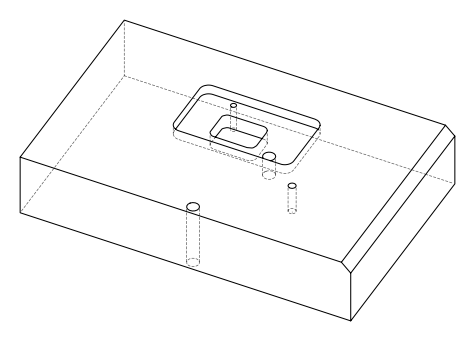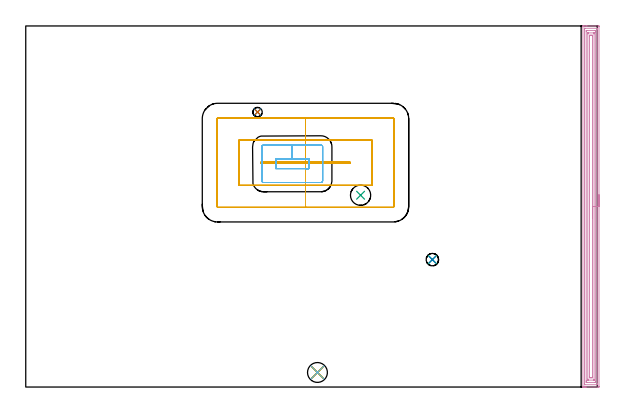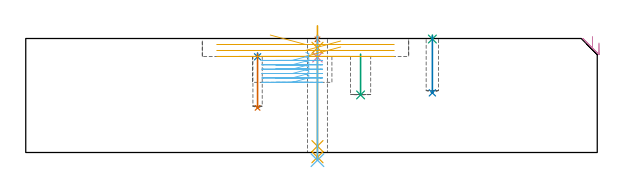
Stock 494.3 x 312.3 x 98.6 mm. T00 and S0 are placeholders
(PLAN: 12 operations, 9 tool changes, 24.4 min)
(1 SPOT_DRILL | STEP1HOLE | NXT0321_9005460120000 | 0.03 min | 5 mm3)
(2 SPOT_DRILL_1 | STEP1POCKET | NXT0321_9005460120000 | 0.03 min | 1630 mm3)
(3 SPOT_DRILL_2 | STEP1POCKET_1 | NXT0321_9005460120000 | 0.03 min | 1 mm3)
(4 DRILL_BLIND_HOLE_INTO_CENTER | STEP1HOLE | NXT0301_079 | 0.07 min | 1352 mm3)
(5 GUN_DRILL_THROUGH_HOLE | STEP1HOLE | UGT0307_008 | 0.57 min | 7960 mm3)
(6 DRILL_TO_ENLARGE_THROUGH_HOLE | STEP1HOLE | UGT0301_243 | 0.43 min | 13535 mm3)
(7 DRILL_BLIND_HOLE_INTO_CENTER_1 | STEP1POCKET | NXT0301_052 | 0.19 min | 2246 mm3)
(8 DRILL_BLIND_HOLE_INTO_CENTER_2 | STEP1POCKET_1 | NXT0301_079 | 0.2 min | 4162 mm3)
(9 INDEXABLE_INSERT_DRILL_BLIND_HOLE_FROM_SOLID | STEP1POCKET_2 | NXT0302_006 | 0.15 min | 11661 mm3)
(10 AREA_MILL | FG_CHAMFER_SURFACE | UGT0205_001 | 12.8 min | 30166 mm3)
(11 MILL_RECTANGULAR_POCKET | POCKET_RECTANGULAR_STRAIGHT | UGT0201_109 | Follow Part, ap 6.35, ae 75% | 6.17 min | 276177 mm3)
(12 MILL_RECTANGULAR_POCKET_1 | POCKET_RECTANGULAR_STRAIGHT_1 | UGT0201_008 | Follow Part, ap 4, ae 75% | 3.7 min | 72671 mm3)
(TOOL NXT0321_9005460120000 | NC Spot Drill, 142deg, 12mm, Carbide, Uncoated | D12 PA142 FL30 Z2)
(TOOL NXT0301_079 | Carbide Drill 10.8mm [860.1-1080-032A1-MM 2214] | D10.8 PA140 FL55 Z2)
(TOOL UGT0307_008 | Gun Drill 11 mm | D11 PA130 FL24 Z1)
(TOOL UGT0301_243 | Twist Drill 17.2 mm | D17.2 PA118 FL130 Z2)
(TOOL NXT0301_052 | Carbide Drill 8.1mm [860.1-0810-024A1-MM 2214] | D8.1 PA140 FL47 Z2)
(TOOL NXT0302_006 | Index. Insert Drill 17.5mm [880-D1750L25-05] | D17.5 PA176 FL88 Z2)
(TOOL UGT0205_001 | Chamfer Mill 20 x 3 x 45 deg. | D20 FL50 Z2)
(TOOL UGT0201_109 | End Mill 25.4 mm | D25.4 FL25 Z2)
(TOOL UGT0201_008 | End Mill 16 mm | D16 FL32 Z4)
(OP 1 SPOT_DRILL)
G17 G21 G94 G90
T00 M6
G54
G17 G0 G90 X252.3 Y12.6 S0 M3
G43 Z108.6 H0
G94 G81 G98 Z97.86 F250. R101.6
G80
M5
M2
(OP 2 SPOT_DRILL_1)
G17 G21 G94 G90
T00 M6
G54
G17 G0 G90 X200.5 Y237.8 S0 M3
G43 Z108.6 H0
G94 G81 G98 Z82.751 F250. R86.1
G80
M5
M2
(OP 3 SPOT_DRILL_2)
G17 G21 G94 G90
T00 M6
G54
G17 G0 G90 X351.7 Y110.2 S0 M3
G43 Z108.6 H0
G94 G81 G98 Z98.135 F250. R101.6
G80
M5
M2
(OP 4 DRILL_BLIND_HOLE_INTO_CENTER)
G17 G21 G94 G90
T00 M6
G54
G17 G0 G90 X252.3 Y12.6 S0 M3
G43 Z108.6 H1
G94 G81 G98 Z82.4 F250. R100.6
G80
M5
M2
(OP 5 GUN_DRILL_THROUGH_HOLE)
G17 G21 G94 G90
T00 M6
G54
G17 G0 G90 X252.3 Y12.6 M8
G43 Z109.565 H0
S716 M3
G94 G1 Z90.535 F125. M26
G4 X.084
Z5.5 F250.
G4 X.084
Z-4.065 F125.
G4 X.084
M5
M9
G0 Z109.565
M2
(OP 6 DRILL_TO_ENLARGE_THROUGH_HOLE)
G17 G21 G94 G90
T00 M6
G54
G17 G0 G90 X252.3 Y12.6 S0 M3
G43 Z108.6 H0
G94 G73 G98 Z-6.667 F250. Q15.038 R100.6
G80
M5
M2
(OP 7 DRILL_BLIND_HOLE_INTO_CENTER_1)
G17 G21 G94 G90
T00 M6
G54
G17 G0 G90 X200.5 Y237.8 S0 M3
G43 Z108.6 H1
G94 G81 G98 Z38.6 F250. R85.1
G80
M5
M2
(OP 8 DRILL_BLIND_HOLE_INTO_CENTER_2)
G17 G21 G94 G90
T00 M6
G54
G17 G0 G90 X351.7 Y110.2 S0 M3
G43 Z108.6 H1
G94 G81 G98 Z51.6 F250. R100.6
G80
M5
M2
(OP 9 INDEXABLE_INSERT_DRILL_BLIND_HOLE_FROM_SOLID)
G17 G21 G94 G90
T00 M6
G54
G17 G0 G90 X289.6 Y165.9 S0 M3
G43 Z108.6 H1
G94 G81 G98 Z49.8 F250. R85.1
G80
M5
M2
(OP 10 AREA_MILL)
G17 G21 G94 G90
T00 M6
G54
G17 G0 G90 X495.8 Y166.15 S1061 M3
G43 Z108.6 H0
Z94.7
G94 G1 Y166.112 Z93.828 F250.
Y165.998 Z92.964
Y165.809 Z92.112
Y165.547 Z91.28
Y165.213 Z90.474
Y164.81 Z89.7
Y164.342 Z88.964
Y163.81 Z88.272
Y163.221 Z87.629
Y162.578 Z87.04
Y161.886 Z86.508
Y161.15 Z86.04
Y160.376 Z85.637
Y159.57 Z85.303
Y158.738 Z85.041
Y157.887 Z84.852
Y157.022 Z84.738
Y156.15 Z84.7
Y0.625
X495.795 Y0.112 Z84.703
X495.792 Y0.01 Z84.706
X495.686 Y0. Z84.812
X484.907 Z95.587
X484.379 Z96.118
X484.031 Z96.465
X483.503 Z96.993
X483.155 Z97.34
X482.201 Z98.299
X482.05 Y0.001 Z98.443
X481.99 Y0.003 Z98.501
X481.903 Y0.01 Z98.588
X481.9 Y0.178 Z98.6
Y312.122
X481.902 Y312.29 Z98.588
X482.048 Y312.297 Z98.444
X482.201 Y312.3 Z98.299
X482.458 Z98.042
X483.155 Z97.34
X484.379 Z96.118
X484.907 Z95.587
X485.519 Z94.976
X495.422 Z85.076
X495.689 Y312.297 Z84.809
X495.792 Y312.29 Z84.706
X495.799 Y312.184 Z84.699
X495.8 Y311.675 Z84.7
Y156.15
X494.386 Z86.114
X494.385 Y2.576 Z86.115
Y2.412
X494.38 Y2.048 Z86.12
X494.379 Y2.011 Z86.121
X494.316 Y2.007 Z86.184
X494.208 Y2.003 Z86.292
X494.073 Y2. Z86.427
X483.558 Y2.001 Z96.942
X483.379 Y2.006 Z97.121
X483.346 Y2.01 Z97.154
X483.321 Y2.016 Z97.179
X483.32 Y2.056 Z97.18
X483.316 Y2.248 Z97.184
X483.315 Y2.412 Z97.185
X483.314 Y3.143 Z97.186
X483.315 Y309.724 Z97.185
X483.316 Y309.888 Z97.184
X483.32 Y310.252 Z97.18
X483.321 Y310.289 Z97.179
X483.384 Y310.293 Z97.116
X483.492 Y310.297 Z97.008
X483.627 Y310.3 Z96.873
X494.142 Y310.299 Z86.358
X494.321 Y310.294 Z86.179
X494.354 Y310.29 Z86.146
X494.379 Y310.284 Z86.121
X494.38 Y310.244 Z86.12
X494.384 Y310.052 Z86.116
X494.385 Y309.888 Z86.115
X494.386 Y309.157 Z86.114
Y156.15
X492.972 Z87.528
X492.971 Y4.912 Z87.529
X492.966 Y4.2 Z87.534
X492.965 Y4.025 Z87.535
X492.793 Y4.01 Z87.707
X492.112 Y4.001 Z88.388
X485.783 Y4. Z94.717
X485.1 Y4.004 Z95.4
X484.907 Y4.01 Z95.593
X484.735 Y4.027 Z95.765
X484.732 Y4.2 Z95.768
X484.73 Y4.381 Z95.77
X484.729 Y5.094 Z95.771
X484.728 Y5.276 Z95.772
X484.729 Y307.388 Z95.771
X484.734 Y308.1 Z95.766
X484.735 Y308.275 Z95.765
X484.907 Y308.29 Z95.593
X485.588 Y308.299 Z94.912
X491.917 Y308.3 Z88.583
X492.6 Y308.297 Z87.9
X492.793 Y308.29 Z87.707
X492.965 Y308.273 Z87.535
X492.968 Y308.1 Z87.532
X492.97 Y307.92 Z87.53
X492.971 Y307.206 Z87.529
X492.972 Y307.024 Z87.528
Y156.15
X491.557 Z88.943
Y6.355
X491.554 Y6.179 Z88.946
X491.55 Y6.039 Z88.95
X491.547 Y6.009 Z88.953
X491.526 Y6.007 Z88.974
X491.473 Y6.004 Z89.027
X491.041 Y6. Z89.459
X486.659 Z93.841
X486.229 Y6.003 Z94.271
X486.178 Y6.006 Z94.322
X486.155 Y6.01 Z94.345
X486.15 Y6.021 Z94.35
X486.146 Y6.084 Z94.354
X486.144 Y6.146 Z94.356
X486.143 Y6.515 Z94.357
Y6.881
Y305.419
X486.144 Y305.945 Z94.356
X486.146 Y306.121 Z94.354
X486.15 Y306.261 Z94.35
X486.153 Y306.291 Z94.347
X486.174 Y306.293 Z94.326
X486.227 Y306.296 Z94.273
X486.659 Y306.3 Z93.841
X491.041 Z89.459
X491.471 Y306.297 Z89.029
X491.523 Y306.294 Z88.977
X491.545 Y306.291 Z88.955
X491.55 Y306.279 Z88.95
X491.554 Y306.216 Z88.946
X491.556 Y306.154 Z88.944
X491.557 Y305.785 Z88.943
Y305.419
Y156.15
X490.143 Z90.357
Y8.669
X490.139 Y8.233 Z90.361
X490.136 Y8.024 Z90.364
X489.935 Y8.009 Z90.565
X489.288 Y8.001 Z91.212
X489.068 Y8. Z91.432
X488.412 Z92.088
X488.19 Y8.001 Z92.31
X487.675 Y8.01 Z92.825
X487.564 Y8.028 Z92.936
X487.557 Y8.669 Z92.943
Y303.631
X487.561 Y304.067 Z92.939
X487.564 Y304.276 Z92.936
X487.765 Y304.291 Z92.735
X488.412 Y304.299 Z92.088
X488.632 Y304.3 Z91.868
X489.288 Z91.212
X489.51 Y304.299 Z90.99
X490.025 Y304.29 Z90.475
X490.136 Y304.272 Z90.364
X490.143 Y303.631 Z90.357
Y156.15
Y155.278 Z90.395
Y154.414 Z90.509
Y153.562 Z90.698
Y152.73 Z90.96
Y151.924 Z91.294
Y151.15 Z91.697
Y150.414 Z92.165
Y149.722 Z92.696
Y149.079 Z93.286
Y148.49 Z93.929
Y147.959 Z94.621
Y147.49 Z95.357
Y147.087 Z96.131
Y146.753 Z96.937
Y146.491 Z97.769
Y146.302 Z98.62
Y146.188 Z99.485
Y146.15 Z100.357
G0 Z108.6
M5
M2
(OP 11 MILL_RECTANGULAR_POCKET)
G17 G21 G94 G90
T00 M6
G54
G17 G0 G90 X211.472 Y193.6 S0 M3
G43 Z108.6 H0
Z101.6
G94 G1 X241.95 Z93.433 F250.
X280.4 F500.
Y194.6
X203.5
Y193.6
X241.95
Y174.55
X299.45
Y213.65
X184.45
Y174.55
X241.95
Y155.5
X317.9
G3 X318.5 Y156.1 R0.6
G1 Y232.1
G3 X317.9 Y232.7 R0.6
G1 X166.
G3 X165.4 Y232.1 R0.6
G1 Y156.1
G3 X166. Y155.5 R0.6
G1 X241.95
X242.95
G0 X272.428 Y194.6 Z96.433
G1 X241.95 Z88.267 F250.
X203.5 F500.
Y193.6
X280.4
Y194.6
X241.95
Y213.65
X184.45
Y174.55
X299.45
Y213.65
X241.95
Y232.7
X166.
G3 X165.4 Y232.1 R0.6
G1 Y156.1
G3 X166. Y155.5 R0.6
G1 X317.9
G3 X318.5 Y156.1 R0.6
G1 Y232.1
G3 X317.9 Y232.7 R0.6
G1 X241.95
X240.95
G0 X272.428 Y194.6 Z91.267
G1 X241.95 Z83.1 F250.
X203.5 F500.
Y193.6
X280.4
Y194.6
X241.95
Y213.65
X184.45
Y174.55
X299.45
Y213.65
X241.95
Y232.7
X166.
G3 X165.4 Y232.1 R0.6
G1 Y156.1
G3 X166. Y155.5 R0.6
G1 X317.9
G3 X318.5 Y156.1 R0.6
G1 Y232.1
G3 X317.9 Y232.7 R0.6
G1 X241.95
X240.95
G0 Z108.6
M5
M2
(OP 12 MILL_RECTANGULAR_POCKET_1)
G17 G21 G94 G90
T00 M6
G54
G17 G0 G90 X242.159 Y188.9 S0 M3
G43 Z108.6 H0
Z86.44
G94 G1 X244.8 Z85.732 F250.
Y197.3 Z83.482
X230.5 Z79.65
X216.2 F500.
Y188.9
X244.8
Y197.3
X230.5
Y209.3
X205.7
G3 X204.2 Y207.8 R1.5
G1 Y178.4
G3 X205.7 Y176.9 R1.5
G1 X255.3
G3 X256.8 Y178.4 R1.5
G1 Y207.8
G3 X255.3 Y209.3 R1.5
G1 X230.5
X229.5
G0 X242.159 Y188.9 Z82.65
G1 X244.8 Z81.942 F250.
Y197.3 Z79.692
X230.5 Z75.86
X216.2 F500.
Y188.9
X244.8
Y197.3
X230.5
Y209.3
X205.7
G3 X204.2 Y207.8 R1.5
G1 Y178.4
G3 X205.7 Y176.9 R1.5
G1 X255.3
G3 X256.8 Y178.4 R1.5
G1 Y207.8
G3 X255.3 Y209.3 R1.5
G1 X230.5
X229.5
G0 X242.159 Y188.9 Z78.86
G1 X244.8 Z78.152 F250.
Y197.3 Z75.902
X230.5 Z72.07
X216.2 F500.
Y188.9
X244.8
Y197.3
X230.5
Y209.3
X205.7
G3 X204.2 Y207.8 R1.5
G1 Y178.4
G3 X205.7 Y176.9 R1.5
G1 X255.3
G3 X256.8 Y178.4 R1.5
G1 Y207.8
G3 X255.3 Y209.3 R1.5
G1 X230.5
X229.5
G0 X242.159 Y188.9 Z75.07
G1 X244.8 Z74.362 F250.
Y197.3 Z72.112
X230.5 Z68.28
X216.2 F500.
Y188.9
X244.8
Y197.3
X230.5
Y209.3
X205.7
G3 X204.2 Y207.8 R1.5
G1 Y178.4
G3 X205.7 Y176.9 R1.5
G1 X255.3
G3 X256.8 Y178.4 R1.5
G1 Y207.8
G3 X255.3 Y209.3 R1.5
G1 X230.5
X229.5
G0 X242.159 Y188.9 Z71.28
G1 X244.8 Z70.572 F250.
Y197.3 Z68.322
X230.5 Z64.49
X216.2 F500.
Y188.9
X244.8
Y197.3
X230.5
Y209.3
X205.7
G3 X204.2 Y207.8 R1.5
G1 Y178.4
G3 X205.7 Y176.9 R1.5
G1 X255.3
G3 X256.8 Y178.4 R1.5
G1 Y207.8
G3 X255.3 Y209.3 R1.5
G1 X230.5
X229.5
G0 X242.159 Y188.9 Z67.49
G1 X244.8 Z66.782 F250.
Y197.3 Z64.532
X230.5 Z60.7
X216.2 F500.
Y188.9
X244.8
Y197.3
X230.5
Y209.3
X205.7
G3 X204.2 Y207.8 R1.5
G1 Y178.4
G3 X205.7 Y176.9 R1.5
G1 X255.3
G3 X256.8 Y178.4 R1.5
G1 Y207.8
G3 X255.3 Y209.3 R1.5
G1 X230.5
X229.5
G0 Z108.6
M5
M2
